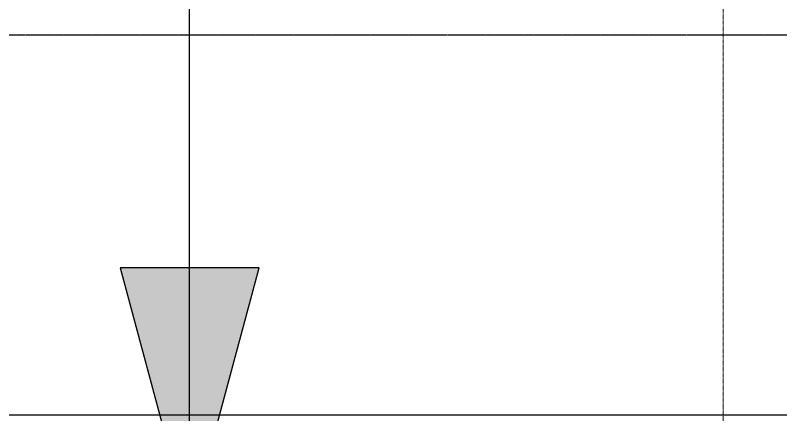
# Model space of a CAD drawing. Header units: millimetres. Extents: x 813027 to 1148939, y -931049 to -10.
# Drawn here: x 950340 to 954772, y -107540 to -105225 of the extents above; entities that cross this region are included whole.
import ezdxf

# ---------------------------------------------------------------- set-up
doc = ezdxf.new("R2010")
doc.units = ezdxf.units.MM
doc.linetypes.add('DPA_Grid _ Level 500', pattern=[5.5, 2.75, -0.75, 1.25, -0.75])
doc.linetypes.add('DPA_Hidden 100', pattern=[6, 4, -2])
for name, color, linetype, lineweight in [('A-ANNO-NOTE', 3, 'Continuous', 25), ('A-DETL', 1, 'Continuous', 25), ('S-GRID', 251, 'Continuous', 9), ('WALL-A', 3, 'Continuous', 25)]:
    doc.layers.add(name, color=color, linetype=linetype, lineweight=lineweight)

msp = doc.modelspace()

# ---------------------------------------------------------------- hatches: boundary and pattern name
at = {"layer": 'A-ANNO-NOTE'}
msp.add_hatch(color=256, dxfattribs=at).paths.add_polyline_path([(951349.7, -108189.1), (951751.6, -106689.1), (950947.8, -106689.1)])

# ---------------------------------------------------------------- linework, layer by layer
for p, q in [((951349.7, -108189.1), (951349.7, -98575.5)), ((951751.6, -106689.1), (950947.8, -106689.1)), ((950947.8, -106689.1), (951349.7, -108189.1)), ((951349.7, -108189.1), (951751.6, -106689.1))]:
    msp.add_line(p, q, dxfattribs=at)
at = {"layer": 'A-DETL', "linetype": 'DPA_Hidden 100'}
msp.add_line((988810, -105340), (879034.8, -105340), dxfattribs=at)
at = {"layer": 'S-GRID', "linetype": 'DPA_Grid _ Level 500'}
for p, q in [((954440, -191381.7), (954440, -15135.4)), ((847220.5, -105340), (1079421.7, -105340))]:
    msp.add_line(p, q, dxfattribs=at)
at = {"layer": 'WALL-A'}
for p, q in [((950240, -107540.1), (950440, -107540.1)), ((950440, -107540.1), (962740, -107540.1)), ((950440, -107540.1), (962740, -107540.1))]:
    msp.add_line(p, q, dxfattribs=at)

doc.saveas('drawing.dxf')
